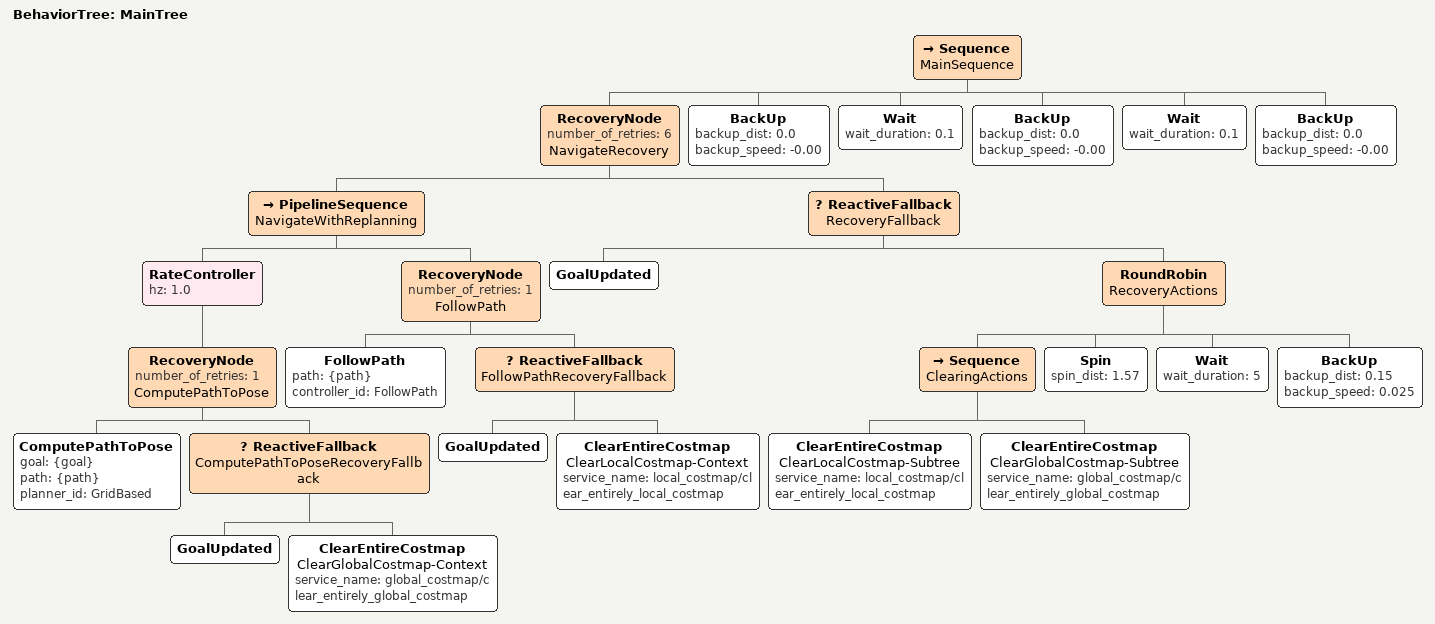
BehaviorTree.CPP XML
<root main_tree_to_execute="MainTree">
    <BehaviorTree ID="MainTree">
      <Sequence name="MainSequence">
        <RecoveryNode number_of_retries="6" name="NavigateRecovery">
          <PipelineSequence name="NavigateWithReplanning">
            <RateController hz="1.0">
              <RecoveryNode number_of_retries="1" name="ComputePathToPose">
                <ComputePathToPose goal="{goal}" path="{path}" planner_id="GridBased"/>
                <ReactiveFallback name="ComputePathToPoseRecoveryFallback">
                  <GoalUpdated/>
                  <ClearEntireCostmap name="ClearGlobalCostmap-Context" service_name="global_costmap/clear_entirely_global_costmap"/>
                </ReactiveFallback>
              </RecoveryNode>
            </RateController>
            <RecoveryNode number_of_retries="1" name="FollowPath">
              <FollowPath path="{path}" controller_id="FollowPath"/>
              <ReactiveFallback name="FollowPathRecoveryFallback">
                <GoalUpdated/>
                <ClearEntireCostmap name="ClearLocalCostmap-Context" service_name="local_costmap/clear_entirely_local_costmap"/>
              </ReactiveFallback>
            </RecoveryNode>
          </PipelineSequence>
          <ReactiveFallback name="RecoveryFallback">
            <GoalUpdated/>
            <RoundRobin name="RecoveryActions">
              <Sequence name="ClearingActions">
                <ClearEntireCostmap name="ClearLocalCostmap-Subtree" service_name="local_costmap/clear_entirely_local_costmap"/>
                <ClearEntireCostmap name="ClearGlobalCostmap-Subtree" service_name="global_costmap/clear_entirely_global_costmap"/>
              </Sequence>
              <Spin spin_dist="1.57"/>
              <Wait wait_duration="5"/>
              <BackUp backup_dist="0.15" backup_speed="0.025"/>
            </RoundRobin>
          </ReactiveFallback>
        </RecoveryNode>
        <BackUp backup_dist="0.0" backup_speed="-0.00"/>
        <Wait wait_duration="0.1"/>
        <BackUp backup_dist="0.0" backup_speed="-0.00"/>
        <Wait wait_duration="0.1"/>
        <BackUp backup_dist="0.0" backup_speed="-0.00"/>
      </Sequence>
    </BehaviorTree>
</root>
